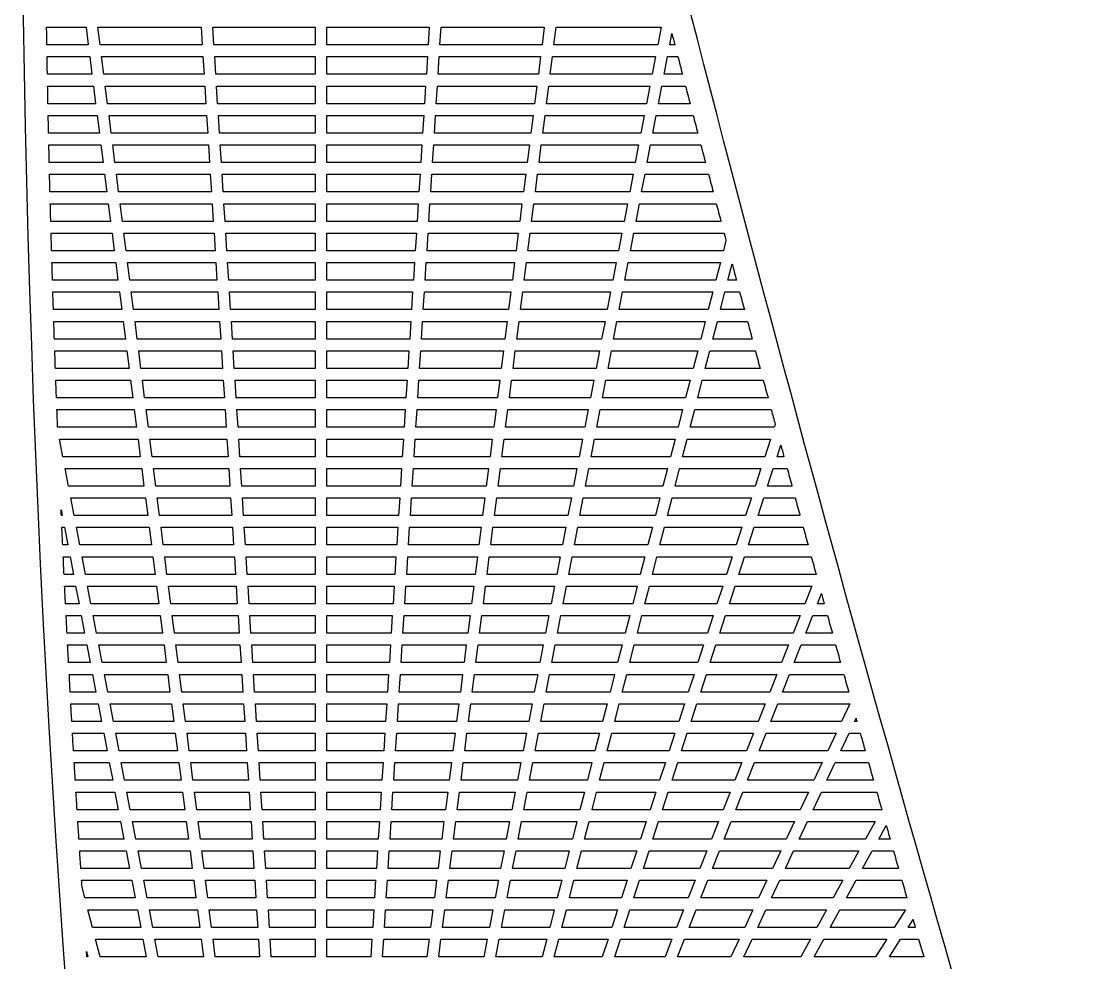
# Model space of a CAD drawing. Extents: x -1.5 to 3, y 0.6 to 16.6.
# Drawn here: x -1.533 to 3, y 4.596 to 8.596 of the extents above; entities that cross this region are included whole.
import ezdxf

# ---------------------------------------------------------------- set-up
doc = ezdxf.new("R2010")
doc.units = 0
doc.layers.get('0').update_dxf_attribs({"linetype": 'CONTINUOUS'})

msp = doc.modelspace()

# ---------------------------------------------------------------- linework, layer by layer
for points in [[(-0.5189, 0.6111), (2.5, 0.6111, 0.414214), (3, 1.1111), (3, 2.463, 0.073493), (2.9573, 2.7523, -0.023961), (-0.4928, 16.5203, 0.473762), (-0.6637, 16.6111, 0.272605), (-1.2714, 15.7981, 0.051968), (-1, 0.9748, 0.335483)], [(-1.4242, 8.4965, -0.000263), (-1.4254, 8.5715), (-1.2579, 8.5715), (-1.2484, 8.4965)], [(1.245, 8.4965), (1.2233, 8.4965), (1.2325, 8.5448, 0.000084)], [(-1.422, 8.3715, -0.000263), (-1.4233, 8.4465), (-1.2421, 8.4465), (-1.2327, 8.3715)], [(1.2774, 8.3715), (1.1995, 8.3715), (1.2138, 8.4465), (1.258, 8.4465, 0.000131)], [(-1.4196, 8.2465, -0.000263), (-1.421, 8.3215), (-1.2263, 8.3215), (-1.2169, 8.2465)], [(1.3099, 8.2465), (1.1756, 8.2465), (1.1899, 8.3215), (1.2904, 8.3215, 0.000131)], [(-1.4169, 8.1215, -0.000263), (-1.4185, 8.1965), (-1.2105, 8.1965), (-1.2011, 8.1215)], [(1.3425, 8.1215), (1.1518, 8.1215), (1.1661, 8.1965), (1.3229, 8.1965, 0.000131)], [(-1.4141, 7.9965, -0.000263), (-1.4158, 8.0715), (-1.1948, 8.0715), (-1.1853, 7.9965)], [(1.3752, 7.9965), (1.1279, 7.9965), (1.1422, 8.0715), (1.3556, 8.0715, 0.000131)], [(-1.411, 7.8715, -0.000263), (-1.4129, 7.9465), (-1.179, 7.9465), (-1.1695, 7.8715)], [(1.4081, 7.8715), (1.1041, 7.8715), (1.1184, 7.9465), (1.3884, 7.9465, 0.000131)], [(-1.4077, 7.7465, -0.000263), (-1.4097, 7.8215), (-1.1632, 7.8215), (-1.1537, 7.7465)], [(1.441, 7.7465), (1.0802, 7.7465), (1.0945, 7.8215), (1.4212, 7.8215, 0.000131)], [(-1.4042, 7.6215, -0.000263), (-1.4063, 7.6965), (-1.1474, 7.6965), (-1.1379, 7.6215)], [(1.4625, 7.6652), (1.4513, 7.6215), (1.0564, 7.6215), (1.0707, 7.6965), (1.4542, 7.6965, 0.000055)], [(-1.4005, 7.4965, -0.000263), (-1.4027, 7.5715), (-1.1316, 7.5715), (-1.1221, 7.4965)], [(1.5073, 7.4965), (1.4708, 7.4965), (1.4887, 7.5663, 0.000122)], [(-1.3965, 7.3715, -0.000263), (-1.3989, 7.4465), (-1.1158, 7.4465), (-1.1063, 7.3715)], [(1.5406, 7.3715), (1.4387, 7.3715), (1.458, 7.4465), (1.5206, 7.4465, 0.000131)], [(-1.3924, 7.2465, -0.000263), (-1.3949, 7.3215), (-1.1, 7.3215), (-1.0905, 7.2465)], [(1.574, 7.2465), (1.4066, 7.2465), (1.4259, 7.3215), (1.554, 7.3215, 0.000131)], [(-1.388, 7.1215, -0.000263), (-1.3906, 7.1965), (-1.0842, 7.1965), (-1.0747, 7.1215)], [(1.6076, 7.1215), (1.3745, 7.1215), (1.3938, 7.1965), (1.5874, 7.1965, 0.000131)], [(-1.3834, 6.9965, -0.000263), (-1.3862, 7.0715), (-1.0684, 7.0715), (-1.0589, 6.9965)], [(1.6412, 6.9965), (1.3424, 6.9965), (1.3617, 7.0715), (1.621, 7.0715, 0.000131)], [(-1.3785, 6.8715, -0.000263), (-1.3815, 6.9465), (-1.0526, 6.9465), (-1.0432, 6.8715)], [(1.6718, 6.8833), (1.6679, 6.8715), (1.3103, 6.8715), (1.3296, 6.9465), (1.6547, 6.9465, 0.00011)], [(1.7089, 6.7465), (1.6799, 6.7465), (1.6957, 6.7951, 0.000085)], [(1.7429, 6.6215), (1.6393, 6.6215), (1.6636, 6.6965), (1.7225, 6.6965, 0.000131)], [(1.777, 6.4965), (1.5987, 6.4965), (1.623, 6.5715), (1.7566, 6.5715, 0.000131)], [(-1.3628, 6.4965, -0.000087), (-1.3639, 6.5212), (-1.3591, 6.4965)], [(-1.357, 6.3715, -0.000263), (-1.3605, 6.4465), (-1.3496, 6.4465), (-1.3353, 6.3715)], [(1.8113, 6.3715), (1.558, 6.3715), (1.5824, 6.4465), (1.7907, 6.4465, 0.000131)], [(-1.3511, 6.2465, -0.000263), (-1.3547, 6.3215), (-1.3257, 6.3215), (-1.3114, 6.2465)], [(1.8456, 6.2465), (1.5174, 6.2465), (1.5418, 6.3215), (1.825, 6.3215, 0.000131)], [(-1.345, 6.1215, -0.000263), (-1.3487, 6.1965), (-1.3019, 6.1965), (-1.2876, 6.1215)], [(1.8801, 6.1215), (1.851, 6.1215), (1.8681, 6.1649, 0.000076)], [(-1.3386, 5.9965, -0.000263), (-1.3425, 6.0715), (-1.2781, 6.0715), (-1.2637, 5.9965)], [(1.9147, 5.9965), (1.8015, 5.9965), (1.8312, 6.0715), (1.894, 6.0715, 0.000131)], [(-1.332, 5.8715, -0.000263), (-1.336, 5.9465), (-1.2542, 5.9465), (-1.2399, 5.8715)], [(1.9494, 5.8715), (1.752, 5.8715), (1.7817, 5.9465), (1.9286, 5.9465, 0.000131)], [(-1.3252, 5.7465, -0.000263), (-1.3293, 5.8215), (-1.2304, 5.8215), (-1.2161, 5.7465)], [(1.9843, 5.7465), (1.7025, 5.7465), (1.7322, 5.8215), (1.9634, 5.8215, 0.000131)], [(-1.3182, 5.6215, -0.000263), (-1.3225, 5.6965), (-1.2065, 5.6965), (-1.1922, 5.6215)], [(2.0192, 5.6215), (2.009, 5.6215), (2.0154, 5.6351, 0.000024)], [(-1.311, 5.4965, -0.000263), (-1.3154, 5.5715), (-1.1827, 5.5715), (-1.1684, 5.4965)], [(2.0543, 5.4965), (1.9502, 5.4965), (1.9855, 5.5715), (2.0332, 5.5715, 0.000131)], [(-1.3035, 5.3715, -0.000263), (-1.308, 5.4465), (-1.1588, 5.4465), (-1.1445, 5.3715)], [(2.0895, 5.3715), (1.8914, 5.3715), (1.9267, 5.4465), (2.0684, 5.4465, 0.000131)], [(-1.2958, 5.2465, -0.000263), (-1.3005, 5.3215), (-1.135, 5.3215), (-1.1207, 5.2465)], [(2.1244, 5.2478), (2.1237, 5.2465), (1.8326, 5.2465), (1.8679, 5.3215), (2.1036, 5.3215, 0.000129)], [(-1.2879, 5.1215, -0.000263), (-1.2927, 5.1965), (-1.1111, 5.1965), (-1.0968, 5.1215)], [(2.1602, 5.1215), (2.112, 5.1215), (2.1438, 5.1793, 0.000101)], [(-1.2798, 4.9965, -0.000263), (-1.2847, 5.0715), (-1.0873, 5.0715), (-1.073, 4.9965)], [(2.1958, 4.9965), (2.0433, 4.9965), (2.0845, 5.0715), (2.1744, 5.0715, 0.000131)], [(-1.2746, 4.9186, -0.000098), (-1.2765, 4.9465), (-1.0635, 4.9465), (-1.0491, 4.8715), (-1.2626, 4.8715)], [(2.2314, 4.8715), (1.9746, 4.8715), (2.0158, 4.9465), (2.21, 4.9465, 0.000132)], [(2.2672, 4.7465), (2.2367, 4.7465), (2.2577, 4.7796, 0.000058)], [(2.3031, 4.6215), (2.1574, 4.6215), (2.2049, 4.6965), (2.2815, 4.6965, 0.000132)], [(-1.2541, 4.6215, -0.000078), (-1.2557, 4.6438), (-1.25, 4.6215)]]:
    msp.add_lwpolyline(points, format="xyb", close=True)
for points in [[(-1.198, 8.4965), (-1.2075, 8.5715), (-0.7688, 8.5715), (-0.7641, 8.4965)], [(-0.714, 8.4965), (-0.7187, 8.5715), (-0.2837, 8.5715), (-0.2837, 8.4965)], [(-0.2337, 8.4965), (-0.2337, 8.5715), (0.2014, 8.5715), (0.1967, 8.4965)], [(0.2468, 8.4965), (0.2515, 8.5715), (0.6902, 8.5715), (0.6807, 8.4965)], [(0.7311, 8.4965), (0.7406, 8.5715), (1.1867, 8.5715), (1.1724, 8.4965)], [(-1.1823, 8.3715), (-1.1917, 8.4465), (-0.761, 8.4465), (-0.7562, 8.3715)], [(-0.7061, 8.3715), (-0.7109, 8.4465), (-0.2837, 8.4465), (-0.2837, 8.3715)], [(-0.2337, 8.3715), (-0.2337, 8.4465), (0.1935, 8.4465), (0.1888, 8.3715)], [(0.2389, 8.3715), (0.2436, 8.4465), (0.6744, 8.4465), (0.6649, 8.3715)], [(0.7153, 8.3715), (0.7248, 8.4465), (1.1629, 8.4465), (1.1486, 8.3715)], [(-1.1665, 8.2465), (-1.1759, 8.3215), (-0.7531, 8.3215), (-0.7484, 8.2465)], [(-0.6983, 8.2465), (-0.703, 8.3215), (-0.2837, 8.3215), (-0.2837, 8.2465)], [(-0.2337, 8.2465), (-0.2337, 8.3215), (0.1856, 8.3215), (0.1809, 8.2465)], [(0.231, 8.2465), (0.2357, 8.3215), (0.6586, 8.3215), (0.6491, 8.2465)], [(0.6995, 8.2465), (0.709, 8.3215), (1.139, 8.3215), (1.1247, 8.2465)], [(-1.1507, 8.1215), (-1.1601, 8.1965), (-0.7452, 8.1965), (-0.7405, 8.1215)], [(-0.6904, 8.1215), (-0.6951, 8.1965), (-0.2837, 8.1965), (-0.2837, 8.1215)], [(-0.2337, 8.1215), (-0.2337, 8.1965), (0.1778, 8.1965), (0.1731, 8.1215)], [(0.2232, 8.1215), (0.2279, 8.1965), (0.6428, 8.1965), (0.6333, 8.1215)], [(0.6837, 8.1215), (0.6932, 8.1965), (1.1152, 8.1965), (1.1009, 8.1215)], [(-1.1349, 7.9965), (-1.1444, 8.0715), (-0.7374, 8.0715), (-0.7326, 7.9965)], [(-0.6825, 7.9965), (-0.6873, 8.0715), (-0.2837, 8.0715), (-0.2837, 7.9965)], [(-0.2337, 7.9965), (-0.2337, 8.0715), (0.1699, 8.0715), (0.1652, 7.9965)], [(0.2153, 7.9965), (0.22, 8.0715), (0.627, 8.0715), (0.6175, 7.9965)], [(0.6679, 7.9965), (0.6774, 8.0715), (1.0913, 8.0715), (1.077, 7.9965)], [(-1.1191, 7.8715), (-1.1286, 7.9465), (-0.7295, 7.9465), (-0.7248, 7.8715)], [(-0.6747, 7.8715), (-0.6794, 7.9465), (-0.2837, 7.9465), (-0.2837, 7.8715)], [(-0.2337, 7.8715), (-0.2337, 7.9465), (0.1621, 7.9465), (0.1573, 7.8715)], [(0.2074, 7.8715), (0.2122, 7.9465), (0.6112, 7.9465), (0.6017, 7.8715)], [(0.6521, 7.8715), (0.6616, 7.9465), (1.0675, 7.9465), (1.0532, 7.8715)], [(-1.1033, 7.7465), (-1.1128, 7.8215), (-0.7216, 7.8215), (-0.7169, 7.7465)], [(-0.6668, 7.7465), (-0.6715, 7.8215), (-0.2837, 7.8215), (-0.2837, 7.7465)], [(-0.2337, 7.7465), (-0.2337, 7.8215), (0.1542, 7.8215), (0.1495, 7.7465)], [(0.1996, 7.7465), (0.2043, 7.8215), (0.5954, 7.8215), (0.586, 7.7465)], [(0.6364, 7.7465), (0.6458, 7.8215), (1.0436, 7.8215), (1.0293, 7.7465)], [(-1.0875, 7.6215), (-1.097, 7.6965), (-0.7138, 7.6965), (-0.709, 7.6215)], [(-0.6589, 7.6215), (-0.6637, 7.6965), (-0.2837, 7.6965), (-0.2837, 7.6215)], [(-0.2337, 7.6215), (-0.2337, 7.6965), (0.1463, 7.6965), (0.1416, 7.6215)], [(0.1917, 7.6215), (0.1964, 7.6965), (0.5796, 7.6965), (0.5702, 7.6215)], [(0.6206, 7.6215), (0.63, 7.6965), (1.0198, 7.6965), (1.0055, 7.6215)], [(-1.0717, 7.4965), (-1.0812, 7.5715), (-0.7059, 7.5715), (-0.7012, 7.4965)], [(-0.6511, 7.4965), (-0.6558, 7.5715), (-0.2837, 7.5715), (-0.2837, 7.4965)], [(-0.2337, 7.4965), (-0.2337, 7.5715), (0.1385, 7.5715), (0.1337, 7.4965)], [(0.1838, 7.4965), (0.1886, 7.5715), (0.5638, 7.5715), (0.5544, 7.4965)], [(0.6048, 7.4965), (0.6142, 7.5715), (0.996, 7.5715), (0.9816, 7.4965)], [(1.0325, 7.4965), (1.0469, 7.5715), (1.4385, 7.5715), (1.4192, 7.4965)], [(-1.0559, 7.3715), (-1.0654, 7.4465), (-0.698, 7.4465), (-0.6933, 7.3715)], [(-0.6432, 7.3715), (-0.6479, 7.4465), (-0.2837, 7.4465), (-0.2837, 7.3715)], [(-0.2337, 7.3715), (-0.2337, 7.4465), (0.1306, 7.4465), (0.1259, 7.3715)], [(0.176, 7.3715), (0.1807, 7.4465), (0.5481, 7.4465), (0.5386, 7.3715)], [(0.589, 7.3715), (0.5985, 7.4465), (0.9721, 7.4465), (0.9578, 7.3715)], [(1.0087, 7.3715), (1.023, 7.4465), (1.4064, 7.4465), (1.3871, 7.3715)], [(-1.0401, 7.2465), (-1.0496, 7.3215), (-0.6902, 7.3215), (-0.6855, 7.2465)], [(-0.6354, 7.2465), (-0.6401, 7.3215), (-0.2837, 7.3215), (-0.2837, 7.2465)], [(-0.2337, 7.2465), (-0.2337, 7.3215), (0.1227, 7.3215), (0.118, 7.2465)], [(0.1681, 7.2465), (0.1728, 7.3215), (0.5323, 7.3215), (0.5228, 7.2465)], [(0.5732, 7.2465), (0.5827, 7.3215), (0.9483, 7.3215), (0.934, 7.2465)], [(0.9849, 7.2465), (0.9992, 7.3215), (1.3743, 7.3215), (1.355, 7.2465)], [(-1.0243, 7.1215), (-1.0338, 7.1965), (-0.6823, 7.1965), (-0.6776, 7.1215)], [(-0.6275, 7.1215), (-0.6322, 7.1965), (-0.2837, 7.1965), (-0.2837, 7.1215)], [(-0.2337, 7.1215), (-0.2337, 7.1965), (0.1149, 7.1965), (0.1101, 7.1215)], [(0.1602, 7.1215), (0.165, 7.1965), (0.5165, 7.1965), (0.507, 7.1215)], [(0.5574, 7.1215), (0.5669, 7.1965), (0.9244, 7.1965), (0.9101, 7.1215)], [(0.961, 7.1215), (0.9753, 7.1965), (1.3422, 7.1965), (1.3229, 7.1215)], [(-1.0086, 6.9965), (-1.018, 7.0715), (-0.6744, 7.0715), (-0.6697, 6.9965)], [(-0.6196, 6.9965), (-0.6243, 7.0715), (-0.2837, 7.0715), (-0.2837, 6.9965)], [(-0.2337, 6.9965), (-0.2337, 7.0715), (0.107, 7.0715), (0.1023, 6.9965)], [(0.1524, 6.9965), (0.1571, 7.0715), (0.5007, 7.0715), (0.4912, 6.9965)], [(0.5416, 6.9965), (0.5511, 7.0715), (0.9006, 7.0715), (0.8863, 6.9965)], [(0.9372, 6.9965), (0.9515, 7.0715), (1.3101, 7.0715), (1.2908, 6.9965)], [(-0.9928, 6.8715), (-1.0022, 6.9465), (-0.6666, 6.9465), (-0.6619, 6.8715)], [(-0.6118, 6.8715), (-0.6165, 6.9465), (-0.2837, 6.9465), (-0.2837, 6.8715)], [(-0.2337, 6.8715), (-0.2337, 6.9465), (0.0991, 6.9465), (0.0944, 6.8715)], [(0.1445, 6.8715), (0.1492, 6.9465), (0.4849, 6.9465), (0.4754, 6.8715)], [(0.5258, 6.8715), (0.5353, 6.9465), (0.8767, 6.9465), (0.8624, 6.8715)], [(0.9133, 6.8715), (0.9276, 6.9465), (1.278, 6.9465), (1.2587, 6.8715)], [(-1.0368, 6.8215), (-1.0274, 6.7465), (-1.3559, 6.7465), (-1.3702, 6.8215)], [(-0.977, 6.7465), (-0.9864, 6.8215), (-0.6587, 6.8215), (-0.654, 6.7465)], [(-0.6039, 6.7465), (-0.6086, 6.8215), (-0.2837, 6.8215), (-0.2837, 6.7465)], [(-0.2337, 6.7465), (-0.2337, 6.8215), (0.0913, 6.8215), (0.0866, 6.7465)], [(0.1367, 6.7465), (0.1414, 6.8215), (0.4691, 6.8215), (0.4596, 6.7465)], [(0.51, 6.7465), (0.5195, 6.8215), (0.8529, 6.8215), (0.8386, 6.7465)], [(0.8895, 6.7465), (0.9038, 6.8215), (1.2459, 6.8215), (1.2266, 6.7465)], [(1.2782, 6.7465), (1.2975, 6.8215), (1.6517, 6.8215), (1.6273, 6.7465)], [(-1.0211, 6.6965), (-1.0116, 6.6215), (-1.3321, 6.6215), (-1.3464, 6.6965)], [(-0.9612, 6.6215), (-0.9707, 6.6965), (-0.6509, 6.6965), (-0.6461, 6.6215)], [(-0.596, 6.6215), (-0.6008, 6.6965), (-0.2837, 6.6965), (-0.2837, 6.6215)], [(-0.2337, 6.6215), (-0.2337, 6.6965), (0.0834, 6.6965), (0.0787, 6.6215)], [(0.1288, 6.6215), (0.1335, 6.6965), (0.4533, 6.6965), (0.4438, 6.6215)], [(0.4942, 6.6215), (0.5037, 6.6965), (0.829, 6.6965), (0.8147, 6.6215)], [(0.8656, 6.6215), (0.8799, 6.6965), (1.2138, 6.6965), (1.1945, 6.6215)], [(1.2462, 6.6215), (1.2654, 6.6965), (1.6111, 6.6965), (1.5867, 6.6215)], [(-1.0053, 6.5715), (-0.9958, 6.4965), (-1.3082, 6.4965), (-1.3225, 6.5715)], [(-0.9454, 6.4965), (-0.9549, 6.5715), (-0.643, 6.5715), (-0.6383, 6.4965)], [(-0.5882, 6.4965), (-0.5929, 6.5715), (-0.2837, 6.5715), (-0.2837, 6.4965)], [(-0.2337, 6.4965), (-0.2337, 6.5715), (0.0755, 6.5715), (0.0708, 6.4965)], [(0.1209, 6.4965), (0.1256, 6.5715), (0.4375, 6.5715), (0.428, 6.4965)], [(0.4784, 6.4965), (0.4879, 6.5715), (0.8052, 6.5715), (0.7909, 6.4965)], [(0.8418, 6.4965), (0.8561, 6.5715), (1.1817, 6.5715), (1.1624, 6.4965)], [(1.2141, 6.4965), (1.2333, 6.5715), (1.5705, 6.5715), (1.5461, 6.4965)], [(-0.9895, 6.4465), (-0.98, 6.3715), (-1.2844, 6.3715), (-1.2987, 6.4465)], [(-0.9296, 6.3715), (-0.9391, 6.4465), (-0.6351, 6.4465), (-0.6304, 6.3715)], [(-0.5803, 6.3715), (-0.585, 6.4465), (-0.2837, 6.4465), (-0.2837, 6.3715)], [(-0.2337, 6.3715), (-0.2337, 6.4465), (0.0677, 6.4465), (0.063, 6.3715)], [(0.1131, 6.3715), (0.1178, 6.4465), (0.4217, 6.4465), (0.4123, 6.3715)], [(0.4627, 6.3715), (0.4721, 6.4465), (0.7813, 6.4465), (0.767, 6.3715)], [(0.8179, 6.3715), (0.8322, 6.4465), (1.1496, 6.4465), (1.1303, 6.3715)], [(1.182, 6.3715), (1.2012, 6.4465), (1.5298, 6.4465), (1.5055, 6.3715)], [(-0.9737, 6.3215), (-0.9642, 6.2465), (-1.2605, 6.2465), (-1.2748, 6.3215)], [(-0.9138, 6.2465), (-0.9233, 6.3215), (-0.6273, 6.3215), (-0.6225, 6.2465)], [(-0.5724, 6.2465), (-0.5772, 6.3215), (-0.2837, 6.3215), (-0.2837, 6.2465)], [(-0.2337, 6.2465), (-0.2337, 6.3215), (0.0598, 6.3215), (0.0551, 6.2465)], [(0.1052, 6.2465), (0.1099, 6.3215), (0.4059, 6.3215), (0.3965, 6.2465)], [(0.4469, 6.2465), (0.4563, 6.3215), (0.7575, 6.3215), (0.7432, 6.2465)], [(0.7941, 6.2465), (0.8084, 6.3215), (1.1175, 6.3215), (1.0982, 6.2465)], [(1.1499, 6.2465), (1.1691, 6.3215), (1.4892, 6.3215), (1.4649, 6.2465)], [(-0.9579, 6.1965), (-0.9484, 6.1215), (-1.2367, 6.1215), (-1.251, 6.1965)], [(-0.898, 6.1215), (-0.9075, 6.1965), (-0.6194, 6.1965), (-0.6147, 6.1215)], [(-0.5646, 6.1215), (-0.5693, 6.1965), (-0.2837, 6.1965), (-0.2837, 6.1215)], [(-0.2337, 6.1215), (-0.2337, 6.1965), (0.052, 6.1965), (0.0472, 6.1215)], [(0.0973, 6.1215), (0.1021, 6.1965), (0.3901, 6.1965), (0.3807, 6.1215)], [(0.4311, 6.1215), (0.4405, 6.1965), (0.7337, 6.1965), (0.7194, 6.1215)], [(0.7703, 6.1215), (0.7846, 6.1965), (1.0854, 6.1965), (1.0662, 6.1215)], [(1.1178, 6.1215), (1.137, 6.1965), (1.4486, 6.1965), (1.4242, 6.1215)], [(1.4768, 6.1215), (1.5012, 6.1965), (1.8269, 6.1965), (1.7972, 6.1215)], [(-0.9421, 6.0715), (-0.9326, 5.9965), (-1.2128, 5.9965), (-1.2272, 6.0715)], [(-0.8822, 5.9965), (-0.8917, 6.0715), (-0.6115, 6.0715), (-0.6068, 5.9965)], [(-0.5567, 5.9965), (-0.5614, 6.0715), (-0.2837, 6.0715), (-0.2837, 5.9965)], [(-0.2337, 5.9965), (-0.2337, 6.0715), (0.0441, 6.0715), (0.0394, 5.9965)], [(0.0895, 5.9965), (0.0942, 6.0715), (0.3744, 6.0715), (0.3649, 5.9965)], [(0.4153, 5.9965), (0.4248, 6.0715), (0.7098, 6.0715), (0.6955, 5.9965)], [(0.7464, 5.9965), (0.7607, 6.0715), (1.0533, 6.0715), (1.0341, 5.9965)], [(1.0857, 5.9965), (1.1049, 6.0715), (1.408, 6.0715), (1.3836, 5.9965)], [(1.4362, 5.9965), (1.4606, 6.0715), (1.7774, 6.0715), (1.7477, 5.9965)], [(-0.9263, 5.9465), (-0.9168, 5.8715), (-1.189, 5.8715), (-1.2033, 5.9465)], [(-0.8664, 5.8715), (-0.8759, 5.9465), (-0.6037, 5.9465), (-0.5989, 5.8715)], [(-0.5488, 5.8715), (-0.5536, 5.9465), (-0.2837, 5.9465), (-0.2837, 5.8715)], [(-0.2337, 5.8715), (-0.2337, 5.9465), (0.0362, 5.9465), (0.0315, 5.8715)], [(0.0816, 5.8715), (0.0863, 5.9465), (0.3586, 5.9465), (0.3491, 5.8715)], [(0.3995, 5.8715), (0.409, 5.9465), (0.686, 5.9465), (0.6717, 5.8715)], [(0.7226, 5.8715), (0.7369, 5.9465), (1.0212, 5.9465), (1.002, 5.8715)], [(1.0536, 5.8715), (1.0728, 5.9465), (1.3674, 5.9465), (1.343, 5.8715)], [(1.3956, 5.8715), (1.42, 5.9465), (1.7279, 5.9465), (1.6982, 5.8715)], [(-0.9105, 5.8215), (-0.901, 5.7465), (-1.1652, 5.7465), (-1.1795, 5.8215)], [(-0.8506, 5.7465), (-0.8601, 5.8215), (-0.5958, 5.8215), (-0.5911, 5.7465)], [(-0.541, 5.7465), (-0.5457, 5.8215), (-0.2837, 5.8215), (-0.2837, 5.7465)], [(-0.2337, 5.7465), (-0.2337, 5.8215), (0.0284, 5.8215), (0.0236, 5.7465)], [(0.0737, 5.7465), (0.0785, 5.8215), (0.3428, 5.8215), (0.3333, 5.7465)], [(0.3837, 5.7465), (0.3932, 5.8215), (0.6621, 5.8215), (0.6478, 5.7465)], [(0.6987, 5.7465), (0.713, 5.8215), (0.9891, 5.8215), (0.9699, 5.7465)], [(1.0215, 5.7465), (1.0408, 5.8215), (1.3268, 5.8215), (1.3024, 5.7465)], [(1.355, 5.7465), (1.3793, 5.8215), (1.6784, 5.8215), (1.6487, 5.7465)], [(-0.8947, 5.6965), (-0.8852, 5.6215), (-1.1413, 5.6215), (-1.1556, 5.6965)], [(-0.8348, 5.6215), (-0.8443, 5.6965), (-0.5879, 5.6965), (-0.5832, 5.6215)], [(-0.5331, 5.6215), (-0.5378, 5.6965), (-0.2837, 5.6965), (-0.2837, 5.6215)], [(-0.2337, 5.6215), (-0.2337, 5.6965), (0.0205, 5.6965), (0.0158, 5.6215)], [(0.0659, 5.6215), (0.0706, 5.6965), (0.327, 5.6965), (0.3175, 5.6215)], [(0.3679, 5.6215), (0.3774, 5.6965), (0.6383, 5.6965), (0.624, 5.6215)], [(0.6749, 5.6215), (0.6892, 5.6965), (0.957, 5.6965), (0.9378, 5.6215)], [(0.9894, 5.6215), (1.0087, 5.6965), (1.2862, 5.6965), (1.2618, 5.6215)], [(1.3144, 5.6215), (1.3387, 5.6965), (1.6289, 5.6965), (1.5992, 5.6215)], [(1.653, 5.6215), (1.6827, 5.6965), (1.9891, 5.6965), (1.9538, 5.6215)], [(-0.8789, 5.5715), (-0.8695, 5.4965), (-1.1175, 5.4965), (-1.1318, 5.5715)], [(-0.8191, 5.4965), (-0.8285, 5.5715), (-0.5801, 5.5715), (-0.5754, 5.4965)], [(-0.5253, 5.4965), (-0.53, 5.5715), (-0.2837, 5.5715), (-0.2837, 5.4965)], [(-0.2337, 5.4965), (-0.2337, 5.5715), (0.0126, 5.5715), (0.0079, 5.4965)], [(0.058, 5.4965), (0.0627, 5.5715), (0.3112, 5.5715), (0.3017, 5.4965)], [(0.3521, 5.4965), (0.3616, 5.5715), (0.6144, 5.5715), (0.6001, 5.4965)], [(0.651, 5.4965), (0.6653, 5.5715), (0.9249, 5.5715), (0.9057, 5.4965)], [(0.9573, 5.4965), (0.9766, 5.5715), (1.2455, 5.5715), (1.2212, 5.4965)], [(1.2737, 5.4965), (1.2981, 5.5715), (1.5794, 5.5715), (1.5497, 5.4965)], [(1.6035, 5.4965), (1.6332, 5.5715), (1.9302, 5.5715), (1.8949, 5.4965)], [(-0.8631, 5.4465), (-0.8537, 5.3715), (-1.0936, 5.3715), (-1.1079, 5.4465)], [(-0.8033, 5.3715), (-0.8127, 5.4465), (-0.5722, 5.4465), (-0.5675, 5.3715)], [(-0.5174, 5.3715), (-0.5221, 5.4465), (-0.2837, 5.4465), (-0.2837, 5.3715)], [(-0.2337, 5.3715), (-0.2337, 5.4465), (0.0048, 5.4465), (0, 5.3715)], [(0.0501, 5.3715), (0.0549, 5.4465), (0.2954, 5.4465), (0.2859, 5.3715)], [(0.3363, 5.3715), (0.3458, 5.4465), (0.5906, 5.4465), (0.5763, 5.3715)], [(0.6272, 5.3715), (0.6415, 5.4465), (0.8928, 5.4465), (0.8736, 5.3715)], [(0.9252, 5.3715), (0.9445, 5.4465), (1.2049, 5.4465), (1.1806, 5.3715)], [(1.2331, 5.3715), (1.2575, 5.4465), (1.5299, 5.4465), (1.5002, 5.3715)], [(1.554, 5.3715), (1.5837, 5.4465), (1.8714, 5.4465), (1.8361, 5.3715)], [(-0.8473, 5.3215), (-0.8379, 5.2465), (-1.0698, 5.2465), (-1.0841, 5.3215)], [(-0.7875, 5.2465), (-0.797, 5.3215), (-0.5643, 5.3215), (-0.5596, 5.2465)], [(-0.5095, 5.2465), (-0.5142, 5.3215), (-0.2837, 5.3215), (-0.2837, 5.2465)], [(-0.2337, 5.2465), (-0.2337, 5.3215), (-0.0031, 5.3215), (-0.0078, 5.2465)], [(0.0423, 5.2465), (0.047, 5.3215), (0.2796, 5.3215), (0.2701, 5.2465)], [(0.3205, 5.2465), (0.33, 5.3215), (0.5667, 5.3215), (0.5524, 5.2465)], [(0.6033, 5.2465), (0.6176, 5.3215), (0.8608, 5.3215), (0.8415, 5.2465)], [(0.8931, 5.2465), (0.9124, 5.3215), (1.1643, 5.3215), (1.1399, 5.2465)], [(1.1925, 5.2465), (1.2169, 5.3215), (1.4804, 5.3215), (1.4507, 5.2465)], [(1.5045, 5.2465), (1.5342, 5.3215), (1.8126, 5.3215), (1.7773, 5.2465)], [(-0.8316, 5.1965), (-0.8221, 5.1215), (-1.0459, 5.1215), (-1.0602, 5.1965)], [(-0.7717, 5.1215), (-0.7812, 5.1965), (-0.5565, 5.1965), (-0.5518, 5.1215)], [(-0.5017, 5.1215), (-0.5064, 5.1965), (-0.2837, 5.1965), (-0.2837, 5.1215)], [(-0.2337, 5.1215), (-0.2337, 5.1965), (-0.011, 5.1965), (-0.0157, 5.1215)], [(0.0344, 5.1215), (0.0391, 5.1965), (0.2638, 5.1965), (0.2543, 5.1215)], [(0.3047, 5.1215), (0.3142, 5.1965), (0.5429, 5.1965), (0.5286, 5.1215)], [(0.5795, 5.1215), (0.5938, 5.1965), (0.8287, 5.1965), (0.8094, 5.1215)], [(0.861, 5.1215), (0.8803, 5.1965), (1.1237, 5.1965), (1.0993, 5.1215)], [(1.1519, 5.1215), (1.1763, 5.1965), (1.4309, 5.1965), (1.4012, 5.1215)], [(1.455, 5.1215), (1.4847, 5.1965), (1.7538, 5.1965), (1.7185, 5.1215)], [(1.7737, 5.1215), (1.809, 5.1965), (2.0962, 5.1965), (2.055, 5.1215)], [(-0.8158, 5.0715), (-0.8063, 4.9965), (-1.0221, 4.9965), (-1.0364, 5.0715)], [(-0.7559, 4.9965), (-0.7654, 5.0715), (-0.5486, 5.0715), (-0.5439, 4.9965)], [(-0.4938, 4.9965), (-0.4985, 5.0715), (-0.2837, 5.0715), (-0.2837, 4.9965)], [(-0.2337, 4.9965), (-0.2337, 5.0715), (-0.0188, 5.0715), (-0.0235, 4.9965)], [(0.0266, 4.9965), (0.0313, 5.0715), (0.248, 5.0715), (0.2386, 4.9965)], [(0.2889, 4.9965), (0.2984, 5.0715), (0.5191, 5.0715), (0.5047, 4.9965)], [(0.5556, 4.9965), (0.57, 5.0715), (0.7966, 5.0715), (0.7773, 4.9965)], [(0.8289, 4.9965), (0.8482, 5.0715), (1.0831, 5.0715), (1.0587, 4.9965)], [(1.1113, 4.9965), (1.1357, 5.0715), (1.3815, 5.0715), (1.3518, 4.9965)], [(1.4055, 4.9965), (1.4352, 5.0715), (1.695, 5.0715), (1.6597, 4.9965)], [(1.7149, 4.9965), (1.7502, 5.0715), (2.0275, 5.0715), (1.9862, 4.9965)], [(-0.8, 4.9465), (-0.7905, 4.8715), (-0.9982, 4.8715), (-1.0125, 4.9465)], [(-0.7401, 4.8715), (-0.7496, 4.9465), (-0.5408, 4.9465), (-0.536, 4.8715)], [(-0.4859, 4.8715), (-0.4907, 4.9465), (-0.2837, 4.9465), (-0.2837, 4.8715)], [(-0.2337, 4.8715), (-0.2337, 4.9465), (-0.0267, 4.9465), (-0.0314, 4.8715)], [(0.0187, 4.8715), (0.0234, 4.9465), (0.2322, 4.9465), (0.2228, 4.8715)], [(0.2732, 4.8715), (0.2826, 4.9465), (0.4952, 4.9465), (0.4809, 4.8715)], [(0.5318, 4.8715), (0.5461, 4.9465), (0.7645, 4.9465), (0.7452, 4.8715)], [(0.7968, 4.8715), (0.8161, 4.9465), (1.0425, 4.9465), (1.0181, 4.8715)], [(1.0707, 4.8715), (1.095, 4.9465), (1.332, 4.9465), (1.3023, 4.8715)], [(1.356, 4.8715), (1.3857, 4.9465), (1.6361, 4.9465), (1.6008, 4.8715)], [(1.6561, 4.8715), (1.6914, 4.9465), (1.9588, 4.9465), (1.9175, 4.8715)], [(-1.2305, 4.7465), (-1.2497, 4.8215), (-1.0396, 4.8215), (-1.0253, 4.7465)], [(-0.7842, 4.8215), (-0.7747, 4.7465), (-0.9744, 4.7465), (-0.9887, 4.8215)], [(-0.7243, 4.7465), (-0.7338, 4.8215), (-0.5329, 4.8215), (-0.5282, 4.7465)], [(-0.4781, 4.7465), (-0.4828, 4.8215), (-0.2837, 4.8215), (-0.2837, 4.7465)], [(-0.2337, 4.7465), (-0.2337, 4.8215), (-0.0346, 4.8215), (-0.0393, 4.7465)], [(0.0108, 4.7465), (0.0155, 4.8215), (0.2164, 4.8215), (0.207, 4.7465)], [(0.2574, 4.7465), (0.2668, 4.8215), (0.4714, 4.8215), (0.4571, 4.7465)], [(0.508, 4.7465), (0.5223, 4.8215), (0.7324, 4.8215), (0.7131, 4.7465)], [(0.7647, 4.7465), (0.784, 4.8215), (1.0018, 4.8215), (0.9775, 4.7465)], [(1.0301, 4.7465), (1.0544, 4.8215), (1.2825, 4.8215), (1.2528, 4.7465)], [(1.3065, 4.7465), (1.3362, 4.8215), (1.5773, 4.8215), (1.542, 4.7465)], [(1.5973, 4.7465), (1.6326, 4.8215), (1.89, 4.8215), (1.8488, 4.7465)], [(1.9059, 4.7465), (1.9471, 4.8215), (2.2251, 4.8215), (2.1775, 4.7465)], [(-1.1984, 4.6215), (-1.2176, 4.6965), (-1.0158, 4.6965), (-1.0015, 4.6215)], [(-0.7684, 4.6965), (-0.7589, 4.6215), (-0.9506, 4.6215), (-0.9649, 4.6965)], [(-0.7085, 4.6215), (-0.718, 4.6965), (-0.525, 4.6965), (-0.5203, 4.6215)], [(-0.4702, 4.6215), (-0.4749, 4.6965), (-0.2837, 4.6965), (-0.2837, 4.6215)], [(-0.2337, 4.6215), (-0.2337, 4.6965), (-0.0424, 4.6965), (-0.0471, 4.6215)], [(0.003, 4.6215), (0.0077, 4.6965), (0.2007, 4.6965), (0.1912, 4.6215)], [(0.2416, 4.6215), (0.251, 4.6965), (0.4475, 4.6965), (0.4332, 4.6215)], [(0.4841, 4.6215), (0.4984, 4.6965), (0.7003, 4.6965), (0.681, 4.6215)], [(0.7326, 4.6215), (0.7519, 4.6965), (0.9612, 4.6965), (0.9369, 4.6215)], [(0.9894, 4.6215), (1.0138, 4.6965), (1.233, 4.6965), (1.2033, 4.6215)], [(1.2571, 4.6215), (1.2868, 4.6965), (1.5185, 4.6965), (1.4832, 4.6215)], [(1.5385, 4.6215), (1.5738, 4.6965), (1.8213, 4.6965), (1.7801, 4.6215)], [(1.8371, 4.6215), (1.8784, 4.6965), (2.1457, 4.6965), (2.0981, 4.6215)]]:
    msp.add_lwpolyline(points, close=True)

doc.saveas('drawing.dxf')
